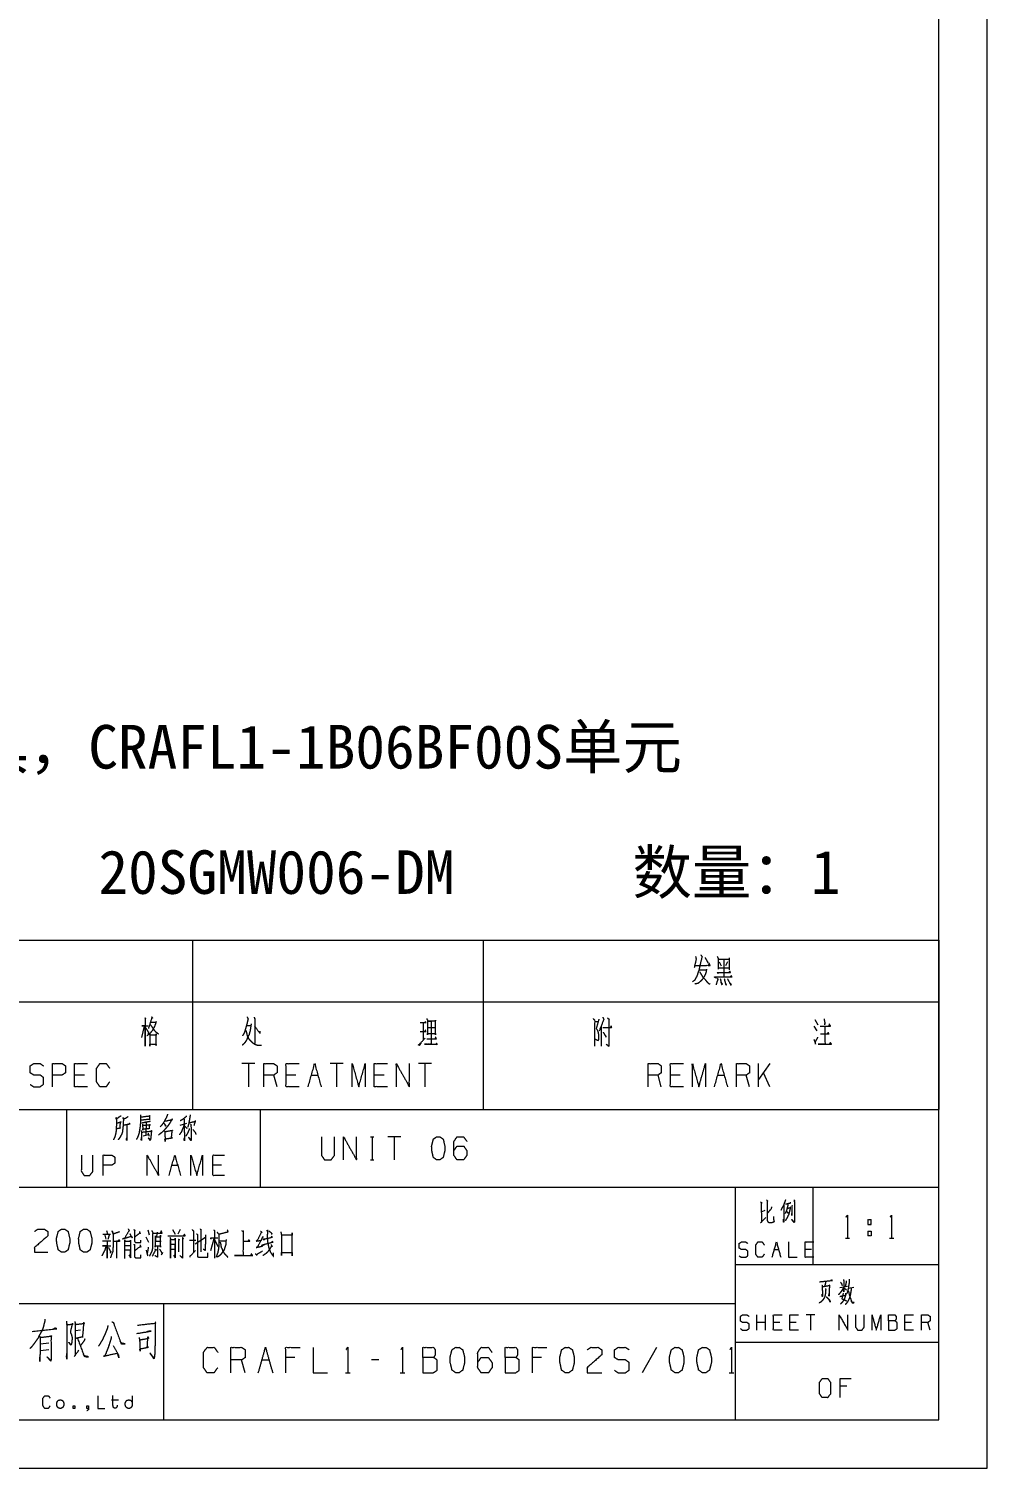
# Model space of a CAD drawing. Header units: millimetres. Extents: x 0 to 420, y 0 to 297.
# Drawn here: x 321.1 to 420, y 0 to 148.5 of the extents above; entities that cross this region are included whole.
import ezdxf

# ---------------------------------------------------------------- set-up
doc = ezdxf.new("R2010")
doc.units = ezdxf.units.MM
doc.layers.add('101', color=7, linetype='Continuous', true_color=0xffffff)

msp = doc.modelspace()

# ---------------------------------------------------------------- linework, layer by layer
at = {"layer": '101', "color": 133, "linetype": 'Continuous', "lineweight": 18}
for p, q in [((420, 0), (420, 297)), ((415, 5), (415, 292)), ((235, 37), (415, 37)), ((325, 37), (325, 29)), ((345, 37), (345, 29)), ((235, 29), (415, 29)), ((394, 29), (394, 5)), ((402, 29), (402, 21)), ((394, 21), (415, 21)), ((285, 17), (394, 17)), ((335, 17), (335, 5)), ((394, 13), (415, 13)), ((25, 5), (415, 5)), ((235, 5), (415, 5)), ((0, 0), (420, 0))]:
    msp.add_line(p, q, dxfattribs=at)
at = {"layer": '101', "color": 72, "linetype": 'Continuous', "lineweight": 18}
for p, q in [((313, 54.46), (338, 54.46)), ((338, 54.46), (338, 48.11)), ((338, 54.46), (368, 54.46)), ((368, 54.46), (415, 54.46)), ((368, 54.46), (368, 48.11)), ((415, 54.46), (415, 48.11)), ((392.27, 52.53), (393.36, 52.53)), ((392.36, 52.25), (392.55, 51.83)), ((392.83, 52.43), (392.83, 50.68)), ((393.19, 52.25), (393.01, 51.83)), ((393.36, 52.65), (393.36, 51.43)), ((390.33, 51.4), (391, 51.4)), ((392.29, 51.62), (393.36, 51.62)), ((313, 48.11), (338, 48.11)), ((338, 48.11), (368, 48.11)), ((338, 48.11), (338, 37)), ((368, 48.11), (415, 48.11)), ((368, 48.11), (368, 37)), ((415, 48.11), (415, 37)), ((379.52, 46.1), (379.87, 46.1)), ((380.84, 46.45), (381.02, 46.3)), ((402.21, 46.3), (402.51, 45.75)), ((333.02, 45.6), (332.74, 44.45)), ((343.6, 45.68), (344.03, 45.68)), ((361.81, 45.95), (361.81, 44.13)), ((362.25, 45.48), (363.03, 45.48)), ((380.17, 45.6), (380.17, 43.53)), ((402.12, 45.6), (402.42, 45.12)), ((344.45, 41.74), (343.11, 41.74)), ((343.78, 41.74), (343.78, 39.36)), ((353.56, 41.74), (352.21, 41.74)), ((352.88, 41.74), (352.88, 39.36)), ((362.66, 41.74), (361.32, 41.74)), ((361.99, 41.74), (361.99, 39.36)), ((396.41, 39.36), (396.41, 41.74)), ((397.58, 41.74), (396.41, 40.09)), ((326.85, 40.56), (325.84, 40.56)), ((346.73, 39.36), (346.39, 40.56)), ((348.67, 40.56), (347.66, 40.56)), ((350.27, 40.56), (350.94, 40.56)), ((357.77, 40.56), (356.76, 40.56)), ((386.37, 39.36), (386.04, 40.56)), ((388.31, 40.56), (387.31, 40.56)), ((392.19, 40.56), (392.87, 40.56)), ((395.48, 39.36), (395.14, 40.56)), ((397.58, 39.36), (396.91, 40.79)), ((313, 37), (338, 37)), ((333.22, 35.67), (333.2, 34.36)), ((338, 37), (368, 37)), ((368, 37), (415, 37)), ((332.92, 34.28), (333.47, 34.43)), ((336.72, 35.38), (337.43, 35.58)), ((356.36, 34.18), (356.7, 34.18)), ((356.54, 34.18), (356.54, 31.81)), ((359.49, 34.18), (358.15, 34.18)), ((358.82, 34.18), (358.82, 31.81)), ((335.89, 31.26), (336.48, 31.26)), ((341.01, 31.26), (340.12, 31.26)), ((356.36, 31.81), (356.7, 31.81)), ((396.78, 26.5), (397.1, 26.62)), ((328.76, 24.13), (329.56, 24.13)), ((328.96, 24.03), (329.06, 23.63)), ((329.15, 24.53), (329.24, 24.18)), ((329.4, 24.03), (329.26, 23.58)), ((333.19, 23.88), (333.46, 23.33)), ((333.41, 24.58), (333.53, 24.06)), ((334.38, 24.36), (334.29, 23.91)), ((335.96, 24.61), (336.21, 24.16)), ((336.72, 24.61), (336.51, 24.16)), ((338.28, 23.16), (339.34, 23.83)), ((407.69, 24.46), (408.02, 24.46)), ((407.69, 24.46), (407.69, 23.99)), ((328.71, 23.46), (329.58, 23.46)), ((331.09, 22.96), (331.61, 22.96)), ((337.71, 23.51), (338.36, 23.51)), ((340.2, 23.68), (339.86, 22.41)), ((340.31, 23.51), (340.61, 22.86)), ((340.73, 23.46), (341.44, 23.46)), ((398.04, 22.56), (398.48, 22.56)), ((401.88, 22.56), (401.21, 22.56)), ((405.37, 23.74), (405.8, 23.74)), ((409.93, 23.74), (410.35, 23.74)), ((331.43, 22.01), (331.66, 21.71)), ((336.05, 21.98), (336.23, 21.71)), ((404.78, 18.63), (405.57, 18.79)), ((405.68, 18.57), (406.23, 18.69)), ((396.24, 14.25), (396.24, 15.82)), ((397.13, 15.04), (396.24, 15.04)), ((397.13, 14.25), (397.13, 15.82)), ((398.6, 15.04), (397.94, 15.04)), ((400.3, 15.04), (399.63, 15.04)), ((402.22, 15.82), (401.33, 15.82)), ((401.78, 15.82), (401.78, 14.25)), ((412.18, 15.04), (411.51, 15.04)), ((414.1, 14.25), (413.88, 15.04)), ((323.85, 14.45), (323.66, 14.35)), ((326.44, 14.25), (325.93, 14.18)), ((323.17, 12.9), (322.32, 12.8)), ((322.32, 12.14), (323.17, 12.25)), ((385.88, 12.47), (384.4, 9.85)), ((343.45, 9.85), (343.08, 11.17)), ((345.17, 11.17), (345.91, 11.17)), ((348.55, 11.42), (347.63, 11.42)), ((357.23, 11.17), (356.49, 11.17)), ((374, 11.42), (373.09, 11.42)), ((353.79, 9.85), (354.26, 9.85)), ((359.45, 9.85), (359.92, 9.85)), ((393.39, 9.85), (393.86, 9.85)), ((405.52, 8.46), (404.84, 8.46)), ((329.66, 7.04), (330.39, 7.04))]:
    msp.add_line(p, q, dxfattribs=at)
for points, knots in [([(390.45, 52.95), (390.58, 52.78), (390.35, 51.83), (390.28, 51.47), (390.1, 50.93), (390.01, 50.7), (389.9, 50.53), (389.83, 50.35), (389.59, 50.18)], [0, 0, 0.069926, 0.38885, 0.505364, 0.693867, 0.772746, 0.839515, 0.9011, 1, 1]), ([(389.92, 52.78), (389.97, 52.53), (389.78, 51.65)], [0, 0, 0.221863, 1, 1]), ([(389.87, 51.88), (391.41, 51.88), (391.32, 52.08), (391.23, 51.88)], [0, 0, 0.778575, 0.889287, 1, 1]), ([(390.89, 52.68), (391.19, 52.13), (391.23, 52.22)], [0, 0, 0.855262, 1, 1]), ([(392.15, 52.78), (392.25, 52.55), (392.25, 51.47)], [0, 0, 0.187914, 1, 1]), ([(391.04, 51.5), (391, 51.2), (390.91, 50.93), (390.77, 50.68), (390.58, 50.38), (390.36, 50.18), (390.17, 50.02), (389.85, 49.95)], [0, 0, 0.143871, 0.281442, 0.418246, 0.588512, 0.727354, 0.844312, 1, 1]), ([(390.35, 51.2), (390.42, 51.05), (390.56, 50.83), (390.66, 50.65), (390.89, 50.43), (391.04, 50.23), (391.23, 50.02), (391.42, 49.95)], [0, 0, 0.098129, 0.255365, 0.37644, 0.566726, 0.71165, 0.876695, 1, 1]), ([(392.06, 50.68), (391.97, 50.58), (391.86, 50.68), (393.67, 50.68), (393.59, 50.8), (393.47, 50.68)], [0, 0, 0.055573, 0.116265, 0.866965, 0.926762, 1, 1]), ([(392.11, 50.55), (392.22, 50.45), (392.02, 49.88)], [0, 0, 0.193665, 1, 1]), ([(392.27, 51.12), (392.25, 51.03), (392.13, 51.15), (393.52, 51.15), (393.44, 51.28), (393.35, 51.15)], [0, 0, 0.051287, 0.140119, 0.845357, 0.922679, 1, 1]), ([(392.46, 50.48), (392.6, 49.9), (392.69, 49.95), (392.55, 50.1)], [0, 0, 0.658059, 0.770917, 1, 1]), ([(392.87, 50.48), (393.03, 49.88), (393.1, 49.88), (392.98, 50.08)], [0, 0, 0.669865, 0.7462, 1, 1]), ([(393.21, 50.48), (393.54, 49.85), (393.61, 49.9), (393.44, 50.08)], [0, 0, 0.679076, 0.761949, 1, 1]), ([(333.09, 46.45), (333.19, 46.35), (333.14, 46.43), (333.14, 43.53), (333.14, 45.65), (332.79, 45.65), (333.44, 45.65)], [0, 0, 0.023247, 0.037896, 0.500409, 0.839319, 0.895699, 1, 1]), ([(333.71, 46), (334.26, 46), (334.27, 46.1), (334.11, 45.62), (333.88, 45.18), (333.62, 44.85), (333.3, 44.6)], [0, 0, 0.220966, 0.26192, 0.463932, 0.667691, 0.836831, 1, 1]), ([(333.78, 46.58), (333.88, 46.43), (333.81, 46.45), (333.46, 45.37)], [0, 0, 0.132126, 0.186059, 1, 1]), ([(343.65, 46.55), (343.74, 46.33), (343.65, 46), (343.62, 45.83), (343.55, 45.6), (343.48, 45.35), (343.41, 45.12), (343.35, 44.93), (343.27, 44.77), (343.16, 44.6)], [0, 0, 0.116541, 0.278918, 0.364993, 0.478696, 0.603951, 0.71766, 0.817412, 0.901346, 1, 1]), ([(344.36, 46.53), (344.43, 46.35), (344.43, 43.83)], [0, 0, 0.06955, 1, 1]), ([(361.49, 45.98), (362.1, 45.98), (362.02, 46.08), (361.99, 45.95)], [0, 0, 0.704243, 0.847777, 1, 1]), ([(362.17, 46.38), (362.25, 46.22), (362.25, 44.73), (362.25, 44.85), (363.07, 44.85), (363.07, 44.73), (363.07, 46.22), (363.07, 46.13), (362.25, 46.13), (362.64, 46.13), (362.64, 43.73), (361.94, 43.73), (363.28, 43.73), (363.19, 43.78), (363.17, 43.83), (363.07, 43.67)], [0, 0, 0.016856, 0.162098, 0.174201, 0.252928, 0.265031, 0.410272, 0.419955, 0.498682, 0.536334, 0.76872, 0.837175, 0.967244, 0.977077, 0.982211, 1, 1]), ([(379.34, 46.38), (379.5, 46.22), (379.5, 43.53)], [0, 0, 0.074914, 1, 1]), ([(379.94, 46.33), (379.66, 45.37), (379.77, 45.2), (379.84, 45.02), (379.91, 44.68), (379.91, 44.25), (379.84, 44.1), (379.59, 44.23)], [0, 0, 0.379822, 0.458229, 0.530553, 0.667378, 0.830233, 0.893776, 1, 1]), ([(380.33, 46.53), (380.44, 46.3), (379.96, 45.08)], [0, 0, 0.159107, 1, 1]), ([(380.95, 46.35), (380.95, 43.53), (380.68, 43.75)], [0, 0, 0.890401, 1, 1]), ([(403.17, 46.35), (403.26, 45.87), (403.27, 45.98), (403.22, 45.75)], [0, 0, 0.592181, 0.716658, 1, 1]), ([(333.18, 45.43), (333.48, 44.95), (333.48, 45.02), (333.44, 44.83)], [0, 0, 0.668993, 0.75826, 1, 1]), ([(333.62, 44.8), (333.62, 43.55), (333.62, 43.73), (334.26, 43.73), (334.26, 43.6), (334.26, 44.8), (334.26, 44.68), (333.69, 44.68)], [0, 0, 0.306605, 0.34953, 0.505604, 0.536265, 0.830605, 0.861265, 1, 1]), ([(333.64, 45.78), (333.81, 45.55), (334.01, 45.25), (334.18, 45.05), (334.5, 44.8)], [0, 0, 0.21756, 0.48939, 0.692342, 1, 1]), ([(344.06, 45.85), (343.95, 45.12), (343.88, 44.9), (343.85, 44.73), (343.74, 44.55), (343.65, 44.35), (343.6, 44.2), (343.48, 44), (343.37, 43.85), (343.14, 43.63)], [0, 0, 0.296653, 0.392139, 0.46442, 0.547269, 0.635793, 0.700209, 0.795421, 0.869798, 1, 1]), ([(343.48, 45.2), (343.55, 45.02), (343.6, 44.83), (343.64, 44.65), (343.81, 44.3), (343.9, 44.2), (344.15, 43.95), (344.29, 43.83), (344.47, 43.73), (344.71, 43.65), (344.94, 43.65), (345.12, 43.63)], [0, 0, 0.075192, 0.15762, 0.228747, 0.384949, 0.438119, 0.578251, 0.653441, 0.734337, 0.837345, 0.928883, 1, 1]), ([(344.4, 45.65), (344.98, 44.85), (344.98, 45.08)], [0, 0, 0.814824, 1, 1]), ([(361.48, 45.05), (362.1, 45.05), (362.02, 45.2), (361.99, 45.08)], [0, 0, 0.676561, 0.857934, 1, 1]), ([(380.35, 45.48), (381.27, 45.48), (381.2, 45.62), (381.14, 45.5)], [0, 0, 0.752923, 0.888763, 1, 1]), ([(380.37, 45), (380.68, 44.48), (380.7, 44.58), (380.61, 44.6)], [0, 0, 0.760418, 0.886215, 1, 1]), ([(403.26, 45.6), (403.26, 43.75), (402.55, 43.75), (403.94, 43.75), (403.8, 43.9), (403.71, 43.75)], [0, 0, 0.426906, 0.590047, 0.912256, 0.959823, 1, 1]), ([(402.78, 45.62), (403.84, 45.62), (403.71, 45.83), (403.66, 45.65)], [0, 0, 0.717261, 0.876328, 1, 1]), ([(402.8, 44.8), (403.68, 44.8), (403.59, 44.95), (403.5, 44.83)], [0, 0, 0.729813, 0.873574, 1, 1]), ([(361.57, 43.85), (361.41, 43.6), (361.34, 43.67), (362.02, 44.38)], [0, 0, 0.214427, 0.289033, 1, 1]), ([(362.17, 44.3), (363.17, 44.3), (363.1, 44.48), (363.03, 44.33)], [0, 0, 0.739673, 0.878255, 1, 1]), ([(402.12, 44.23), (402.3, 43.73), (402.27, 43.95), (402.53, 44.48)], [0, 0, 0.39393, 0.563113, 1, 1]), ([(321.27, 39.59), (321.6, 39.36), (322.29, 39.36), (322.63, 39.61), (322.63, 40.31), (322.29, 40.56), (321.62, 40.56), (321.27, 40.79), (321.27, 41.51), (321.62, 41.74), (322.29, 41.74), (322.63, 41.51)], [0, 0, 0.068037, 0.184055, 0.25452, 0.372335, 0.4428, 0.555844, 0.626371, 0.748393, 0.81892, 0.931964, 1, 1]), ([(323.56, 39.36), (323.56, 41.74), (324.57, 41.74), (324.91, 41.51), (324.91, 40.79), (324.55, 40.56), (323.56, 40.56)], [0, 0, 0.401147, 0.571311, 0.639588, 0.762044, 0.832821, 1, 1]), ([(327.18, 39.36), (325.84, 39.36), (325.84, 41.74), (327.18, 41.74)], [0, 0, 0.26539, 0.73461, 1, 1]), ([(329.44, 39.84), (329.11, 39.36), (328.45, 39.36), (328.12, 39.84), (328.12, 41.26), (328.45, 41.74), (329.12, 41.74), (329.46, 41.26)], [0, 0, 0.114568, 0.243366, 0.357936, 0.638584, 0.753154, 0.885433, 1, 1]), ([(345.38, 39.36), (345.38, 41.74), (346.39, 41.74), (346.73, 41.51), (346.73, 40.79), (346.39, 40.56), (345.38, 40.56)], [0, 0, 0.400951, 0.571036, 0.639278, 0.761673, 0.829915, 1, 1]), ([(349, 39.36), (347.66, 39.36), (347.66, 41.74), (349, 41.74)], [0, 0, 0.26539, 0.73461, 1, 1]), ([(349.94, 39.36), (350.61, 41.74), (351.28, 39.36)], [0, 0, 0.499999, 1, 1]), ([(354.49, 39.36), (354.49, 41.74), (355.16, 39.36), (355.83, 41.74), (355.83, 39.36)], [0, 0, 0.245192, 0.500001, 0.754808, 1, 1]), ([(358.11, 39.36), (356.76, 39.36), (356.76, 41.74), (358.11, 41.74)], [0, 0, 0.26539, 0.73461, 1, 1]), ([(359.04, 39.36), (359.04, 41.74), (360.38, 39.36), (360.38, 41.74)], [0, 0, 0.317574, 0.682426, 1, 1]), ([(385.03, 39.36), (385.03, 41.74), (386.04, 41.74), (386.37, 41.51), (386.37, 40.79), (386.04, 40.56), (385.03, 40.56)], [0, 0, 0.400952, 0.571031, 0.639278, 0.761674, 0.829922, 1, 1]), ([(388.65, 39.36), (387.31, 39.36), (387.31, 41.74), (388.65, 41.74)], [0, 0, 0.26539, 0.73461, 1, 1]), ([(389.58, 39.36), (389.58, 41.74), (390.25, 39.36), (390.93, 41.74), (390.93, 39.36)], [0, 0, 0.245192, 0.499999, 0.754808, 1, 1]), ([(394.14, 39.36), (394.14, 41.74), (395.14, 41.74), (395.48, 41.51), (395.48, 40.79), (395.14, 40.56), (394.14, 40.56)], [0, 0, 0.400951, 0.571036, 0.639278, 0.761673, 0.829915, 1, 1]), ([(330.63, 36.35), (330.57, 36.31), (330.14, 36.02), (330.11, 36.2), (330.16, 36.02), (330.16, 35.45), (330.14, 35.09), (330.13, 34.85), (330.1, 34.61), (330.05, 34.39), (329.99, 34.16), (329.91, 34.01), (329.85, 33.88)], [0, 0, 0.024363, 0.186803, 0.243942, 0.302154, 0.485024, 0.597668, 0.675195, 0.753199, 0.825098, 0.89819, 0.953346, 1, 1]), ([(330.19, 35.03), (330.22, 35.05), (330.58, 35.11), (330.54, 35.09), (330.58, 35.78), (330.61, 35.69), (330.18, 35.58)], [0, 0, 0.022681, 0.239273, 0.269981, 0.676983, 0.732557, 1, 1]), ([(331.36, 36.26), (331.11, 36.09), (330.88, 36.02), (330.85, 36.2), (330.88, 35.93), (330.86, 35.67), (330.85, 35.38), (330.83, 35.14), (330.8, 34.92), (330.77, 34.67), (330.72, 34.5), (330.64, 34.36), (330.57, 34.21), (330.49, 34.08), (330.41, 33.97), (330.33, 33.88)], [0, 0, 0.096319, 0.172937, 0.229415, 0.313416, 0.396985, 0.487495, 0.564125, 0.634336, 0.711437, 0.768975, 0.817388, 0.871906, 0.920319, 0.962889, 1, 1]), ([(332.63, 36.46), (332.64, 36.26), (332.64, 35.91), (332.63, 35.58), (332.61, 35.36), (332.58, 35.07), (332.53, 34.83), (332.49, 34.56), (332.42, 34.36), (332.35, 34.16), (332.22, 33.92)], [0, 0, 0.076503, 0.212087, 0.33934, 0.424292, 0.535105, 0.630037, 0.733301, 0.813245, 0.895183, 1, 1]), ([(332.67, 36.24), (333.64, 36.35), (333.59, 36.39), (333.55, 36), (333.63, 36), (332.66, 35.89)], [0, 0, 0.39108, 0.416924, 0.577585, 0.60892, 1, 1]), ([(333.63, 35.8), (333.58, 35.75), (333.19, 35.69), (332.97, 35.64), (332.77, 35.6)], [0, 0, 0.07226, 0.516589, 0.766867, 1, 1]), ([(335.2, 35.84), (335.25, 35.82), (335.95, 35.98), (335.9, 36.02), (335.78, 35.8), (335.64, 35.56), (335.5, 35.36), (335.34, 35.16), (335.17, 34.96), (334.98, 34.76), (334.78, 34.58), (334.62, 34.47), (334.5, 34.36)], [0, 0, 0.017093, 0.254607, 0.275864, 0.359629, 0.452278, 0.53264, 0.616084, 0.70281, 0.792986, 0.881828, 0.944963, 1, 1]), ([(335.42, 36.53), (335.4, 36.37), (335.22, 36.02), (335.11, 35.8), (334.98, 35.6), (334.83, 35.38), (334.67, 35.22)], [0, 0, 0.101774, 0.363754, 0.525154, 0.678922, 0.85608, 1, 1]), ([(337.37, 36.35), (337.34, 36.26), (337.14, 36.09), (336.92, 35.93), (336.73, 35.84)], [0, 0, 0.111856, 0.433088, 0.752703, 1, 1]), ([(337.15, 36.02), (337.17, 34.28), (337.18, 33.79), (337.15, 33.88), (337.17, 34.08)], [0, 0, 0.691283, 0.883884, 0.921006, 1, 1]), ([(337.78, 36.44), (337.76, 36.33), (337.68, 35.87), (337.62, 35.56), (337.51, 35.18)], [0, 0, 0.086565, 0.451629, 0.696477, 1, 1]), ([(337.65, 35.64), (338.35, 35.8), (338.29, 35.82), (338.15, 35.34)], [0, 0, 0.557066, 0.608364, 1, 1]), ([(330.86, 35.4), (331.57, 35.53), (331.52, 35.56), (331.44, 35.51)], [0, 0, 0.834819, 0.895271, 1, 1]), ([(331.22, 35.45), (331.22, 33.81), (331.21, 33.92), (331.22, 34.1)], [0, 0, 0.849783, 0.907772, 1, 1]), ([(332.72, 34.85), (332.74, 34.65), (332.75, 34.14), (332.74, 33.81), (332.72, 33.9), (332.75, 34.12)], [0, 0, 0.147471, 0.523364, 0.768667, 0.835021, 1, 1]), ([(332.75, 34.67), (333.81, 34.78), (333.78, 34.85), (333.77, 34.74), (333.72, 34.23), (333.7, 34.03), (333.64, 33.81), (333.44, 34.1), (333.66, 33.88)], [0, 0, 0.374083, 0.399749, 0.43883, 0.61759, 0.687458, 0.767887, 0.891105, 1, 1]), ([(332.85, 35.49), (332.86, 35.34), (332.89, 34.89), (332.88, 35), (333.61, 35.07), (333.55, 35.07), (333.59, 35.47), (333.63, 35.4), (332.86, 35.34)], [0, 0, 0.056492, 0.217482, 0.258029, 0.525926, 0.548635, 0.694164, 0.720796, 1, 1]), ([(333.42, 34.56), (333.49, 34.39), (333.52, 34.25)], [0, 0, 0.579215, 1, 1]), ([(335.03, 35.6), (335.06, 35.58), (335.23, 35.38), (335.25, 35.27), (335.19, 35.42)], [0, 0, 0.066028, 0.519581, 0.712132, 1, 1]), ([(335.11, 34.81), (335.14, 34.74), (335.17, 34.19), (335.19, 34.12), (335.19, 33.72), (335.17, 33.9), (335.17, 33.97), (335.94, 34.08), (335.84, 34.08), (335.92, 34.89), (335.95, 34.85), (335.9, 34.83), (335.15, 34.69)], [0, 0, 0.018828, 0.160986, 0.178485, 0.280676, 0.326272, 0.343303, 0.542024, 0.566111, 0.777126, 0.791033, 0.804348, 1, 1]), ([(337.15, 35.47), (337.06, 35.18), (336.95, 34.94), (336.86, 34.69), (336.76, 34.56), (336.65, 34.39)], [0, 0, 0.251918, 0.474135, 0.691326, 0.826694, 1, 1]), ([(337.17, 35.31), (337.37, 35.14), (337.42, 35.05)], [0, 0, 0.729109, 1, 1]), ([(337.67, 35.03), (337.65, 34.92), (337.48, 34.52), (337.31, 34.25)], [0, 0, 0.129619, 0.632946, 1, 1]), ([(337.81, 35.49), (337.89, 35.38), (337.85, 35.4), (337.87, 34.23), (337.87, 33.94), (337.85, 33.79), (337.61, 34.14), (337.85, 33.83)], [0, 0, 0.051678, 0.066298, 0.513635, 0.623349, 0.682727, 0.848098, 1, 1]), ([(338.03, 34.96), (338.31, 34.61), (338.35, 34.43)], [0, 0, 0.711821, 1, 1]), ([(351.32, 34.18), (351.32, 32.28), (351.63, 31.81), (352.31, 31.81), (352.66, 32.28), (352.66, 34.18)], [0, 0, 0.337152, 0.4386, 0.55778, 0.662848, 1, 1]), ([(353.59, 31.81), (353.59, 34.18), (354.94, 31.81), (354.94, 34.18)], [0, 0, 0.317574, 0.682426, 1, 1]), ([(363.53, 31.81), (363.87, 32.06), (364.04, 32.76), (364.04, 33.23), (363.87, 33.96), (363.53, 34.18), (363.19, 34.18), (362.86, 33.96), (362.68, 33.23), (362.7, 32.76), (362.86, 32.06), (363.19, 31.81), (363.53, 31.81)], [0, 0, 0.06753, 0.183974, 0.260587, 0.380945, 0.446147, 0.50031, 0.565507, 0.685867, 0.762532, 0.878313, 0.945837, 1, 1]), ([(364.98, 32.76), (365.29, 33.23), (365.98, 33.23), (366.32, 32.76), (366.32, 32.28), (365.98, 31.81), (365.29, 31.81), (364.98, 32.28), (364.98, 33.71), (365.29, 34.18), (365.98, 34.18), (366.32, 33.71)], [0, 0, 0.076961, 0.169759, 0.248074, 0.312019, 0.390333, 0.483131, 0.560092, 0.751927, 0.828888, 0.921685, 1, 1]), ([(326.54, 32.3), (326.54, 30.62), (326.82, 30.2), (327.41, 30.2), (327.73, 30.62), (327.73, 32.3)], [0, 0, 0.337151, 0.438599, 0.557782, 0.662849, 1, 1]), ([(328.8, 30.2), (328.8, 32.3), (329.69, 32.3), (329.99, 32.1), (329.99, 31.46), (329.68, 31.26), (328.8, 31.26)], [0, 0, 0.401145, 0.571312, 0.639588, 0.762043, 0.832818, 1, 1]), ([(333.33, 30.2), (333.33, 32.3), (334.51, 30.2), (334.51, 32.3)], [0, 0, 0.317574, 0.682426, 1, 1]), ([(337.85, 30.2), (337.85, 32.3), (338.45, 30.2), (339.04, 32.3), (339.04, 30.2)], [0, 0, 0.245192, 0.5, 0.754808, 1, 1]), ([(341.3, 30.2), (340.12, 30.2), (340.12, 32.3), (341.3, 32.3)], [0, 0, 0.265389, 0.734611, 1, 1]), ([(396.62, 27.47), (396.76, 27.35), (396.68, 27.39), (396.71, 25.4), (396.62, 25.32), (397.17, 25.88)], [0, 0, 0.060255, 0.090729, 0.71461, 0.752496, 1, 1]), ([(397.22, 27.7), (397.34, 27.55), (397.29, 27.59), (397.29, 26.72), (397.29, 26.04), (397.29, 25.94), (397.31, 25.54), (397.35, 25.44), (397.41, 25.38), (397.54, 25.34), (397.8, 25.36), (397.99, 25.42), (398.01, 25.44), (397.98, 25.98)], [0, 0, 0.050887, 0.067371, 0.30486, 0.491459, 0.519732, 0.627242, 0.657953, 0.681265, 0.71898, 0.791172, 0.845841, 0.852765, 1, 1]), ([(397.29, 26.23), (397.72, 26.77), (397.79, 26.95)], [0, 0, 0.77398, 1, 1]), ([(399.18, 27.7), (399.16, 27.59), (398.99, 27.14), (398.84, 26.87), (398.72, 26.62)], [0, 0, 0.089072, 0.504979, 0.766001, 1, 1]), ([(399.02, 27.14), (399, 25.38), (398.99, 25.5), (398.99, 25.52), (399, 25.71)], [0, 0, 0.841012, 0.900786, 0.910681, 1, 1]), ([(399.43, 27.22), (399.44, 27.18), (399.37, 26.89), (399.3, 26.62), (399.22, 26.43), (399.16, 26.29)], [0, 0, 0.044891, 0.350478, 0.63559, 0.840224, 1, 1]), ([(399.43, 26.83), (399.72, 26.89), (399.69, 26.95), (399.66, 26.72), (399.6, 26.52), (399.57, 26.35), (399.52, 26.19), (399.44, 26.04), (399.37, 25.88), (399.3, 25.75), (399.22, 25.61), (399.16, 25.54)], [0, 0, 0.158182, 0.194476, 0.315843, 0.429568, 0.518472, 0.611327, 0.697145, 0.792857, 0.869066, 0.954883, 1, 1]), ([(399.19, 27.28), (399.22, 27.26), (399.25, 27.26), (399.76, 27.39), (399.72, 27.39), (399.65, 27.35)], [0, 0, 0.049781, 0.090425, 0.822292, 0.883256, 1, 1]), ([(400.07, 27.68), (400.13, 27.59), (400.1, 27.57), (400.12, 25.52), (400.12, 25.5), (400.1, 25.38), (400.07, 25.34), (399.84, 25.65), (400.07, 25.36), (400.1, 25.44)], [0, 0, 0.031372, 0.042462, 0.676473, 0.682877, 0.721567, 0.737252, 0.857566, 0.97283, 1, 1]), ([(399.85, 27.12), (399.88, 27.08), (399.85, 27.06), (399.85, 26.06), (399.84, 26.17), (399.85, 26.29)], [0, 0, 0.038712, 0.066084, 0.824707, 0.904517, 1, 1]), ([(399.28, 26.52), (399.41, 26.39), (399.44, 26.29)], [0, 0, 0.6273, 1, 1]), ([(405.44, 25.91), (405.59, 26.11), (405.59, 23.74)], [0, 0, 0.093487, 1, 1]), ([(407.69, 25.16), (407.69, 25.64), (408.02, 25.64), (408.02, 25.16), (407.69, 25.16)], [0, 0, 0.292916, 0.5, 0.792916, 1, 1]), ([(410, 25.91), (410.14, 26.11), (410.14, 23.74)], [0, 0, 0.093487, 1, 1]), ([(321.72, 24.43), (322.04, 24.66), (322.73, 24.66), (323.07, 24.43), (323.07, 23.96), (321.7, 22.76), (321.72, 22.28), (323.07, 22.28)], [0, 0, 0.069694, 0.192979, 0.265274, 0.350227, 0.67474, 0.759752, 1, 1]), ([(324.83, 22.28), (325.17, 22.53), (325.34, 23.23), (325.34, 23.71), (325.17, 24.43), (324.83, 24.66), (324.49, 24.66), (324.16, 24.43), (323.98, 23.71), (324, 23.23), (324.16, 22.53), (324.49, 22.28), (324.83, 22.28)], [0, 0, 0.067527, 0.183972, 0.260585, 0.380944, 0.446144, 0.500307, 0.565506, 0.685865, 0.76253, 0.87831, 0.945837, 1, 1]), ([(327.11, 22.28), (327.44, 22.53), (327.62, 23.23), (327.62, 23.71), (327.44, 24.43), (327.11, 24.66), (326.77, 24.66), (326.43, 24.43), (326.26, 23.71), (326.28, 23.23), (326.43, 22.53), (326.77, 22.28), (327.11, 22.28)], [0, 0, 0.067524, 0.18397, 0.260583, 0.380943, 0.446139, 0.500306, 0.565503, 0.685862, 0.762528, 0.878309, 0.945833, 1, 1]), ([(330.46, 24.38), (329.84, 24.16), (329.72, 24.48), (329.84, 24.13), (329.82, 23.41), (329.81, 22.86), (329.79, 22.38), (329.54, 21.71)], [0, 0, 0.171113, 0.26151, 0.358007, 0.546521, 0.689562, 0.81312, 1, 1]), ([(331.38, 24.68), (331.5, 24.46), (331.46, 24.51), (330.99, 23.71), (330.79, 23.66), (331.69, 23.93), (331.78, 23.78), (331.57, 24.18)], [0, 0, 0.085035, 0.105313, 0.413808, 0.480292, 0.792401, 0.85006, 1, 1]), ([(331.94, 24.63), (332.08, 24.51), (332.01, 24.58), (332.01, 23.46), (332.08, 23.33), (332.19, 23.28), (332.67, 23.28), (332.67, 23.53)], [0, 0, 0.07848, 0.121337, 0.589135, 0.648849, 0.697599, 0.896046, 1, 1]), ([(332.53, 24.41), (332.61, 24.18), (332.58, 24.26), (332.03, 23.83)], [0, 0, 0.23744, 0.318882, 1, 1]), ([(333.81, 24.51), (333.9, 24.33), (333.88, 22.81), (333.85, 22.48), (333.74, 22.23), (333.56, 21.88)], [0, 0, 0.072295, 0.634704, 0.75526, 0.855406, 1, 1]), ([(333.94, 24.26), (334.87, 24.26), (334.78, 24.48), (334.7, 24.28)], [0, 0, 0.670485, 0.843501, 1, 1]), ([(334.15, 23.98), (334.15, 22.81), (334.15, 22.93), (334.71, 22.93), (334.71, 22.81), (334.71, 24.03), (334.71, 23.83), (334.18, 23.83), (334.18, 23.43), (334.77, 23.43)], [0, 0, 0.238378, 0.263737, 0.378485, 0.403844, 0.652365, 0.69294, 0.800517, 0.881667, 1, 1]), ([(335.47, 23.98), (337.25, 23.98), (337.2, 24.13), (337.08, 24.01)], [0, 0, 0.842002, 0.917042, 1, 1]), ([(335.68, 23.81), (335.75, 23.63), (335.75, 21.68), (335.75, 23.58), (336.23, 23.58), (336.23, 23.71), (336.23, 21.71), (336.23, 23.08), (335.73, 23.08), (335.73, 22.61), (336.21, 22.61)], [0, 0, 0.019945, 0.226009, 0.426789, 0.477219, 0.490428, 0.701776, 0.847078, 0.899375, 0.94957, 1, 1]), ([(336.95, 23.78), (337.08, 23.68), (336.99, 23.76), (336.99, 21.68), (336.71, 21.93)], [0, 0, 0.058324, 0.10082, 0.861608, 1, 1]), ([(337.96, 24.61), (338.1, 24.48), (338.1, 22.23)], [0, 0, 0.077391, 1, 1]), ([(338.42, 24.18), (338.51, 24.11), (338.51, 22.01), (338.52, 21.83), (338.65, 21.78), (339.58, 21.78), (339.58, 22.23)], [0, 0, 0.029632, 0.566437, 0.611398, 0.645507, 0.88497, 1, 1]), ([(338.79, 24.68), (338.86, 24.63), (338.86, 22.33)], [0, 0, 0.036282, 1, 1]), ([(339.35, 24.06), (339.32, 22.46), (339.12, 22.58)], [0, 0, 0.873798, 1, 1]), ([(339.93, 23.63), (339.88, 23.76), (340.62, 23.76)], [0, 0, 0.154625, 1, 1]), ([(340.22, 24.58), (340.29, 24.48), (340.29, 21.66)], [0, 0, 0.041553, 1, 1]), ([(340.73, 24.13), (340.73, 22.86), (340.69, 22.73), (340.68, 22.58), (340.61, 22.23), (340.45, 21.78)], [0, 0, 0.533406, 0.587752, 0.65094, 0.800322, 1, 1]), ([(341.6, 24.58), (341.65, 24.36), (340.73, 24.13), (340.57, 24.33)], [0, 0, 0.161319, 0.821661, 1, 1]), ([(343.09, 24.51), (343.31, 24.41), (343.22, 24.48), (343.22, 21.93), (342.33, 21.93), (344.23, 21.93), (344.08, 22.11), (344, 21.93)], [0, 0, 0.038464, 0.057476, 0.475756, 0.620719, 0.930937, 0.967841, 1, 1]), ([(345.04, 24.46), (345.16, 24.33), (345.12, 24.36), (344.7, 23.51), (344.58, 23.43), (345.11, 23.51), (345.28, 23.91), (344.73, 22.83), (344.58, 22.76), (345.25, 22.93), (345.16, 23.01), (345.11, 22.93)], [0, 0, 0.038476, 0.047947, 0.255776, 0.287427, 0.404584, 0.500256, 0.764224, 0.802701, 0.954546, 0.979906, 1, 1]), ([(345.44, 23.66), (345.37, 23.53), (345.32, 23.63), (346.25, 23.83), (346.17, 23.93), (346.1, 23.78)], [0, 0, 0.094861, 0.169624, 0.802324, 0.890469, 1, 1]), ([(345.65, 24.53), (345.81, 24.51), (345.74, 24.53), (345.72, 23.78), (345.76, 23.31), (345.87, 22.76), (346.02, 22.36), (346.36, 21.83), (346.36, 22.23)], [0, 0, 0.046317, 0.067887, 0.283691, 0.420706, 0.581833, 0.70566, 0.884936, 1, 1]), ([(345.9, 24.48), (346.18, 24.23), (346.18, 24.26), (346.15, 24.11)], [0, 0, 0.678186, 0.723107, 1, 1]), ([(347.12, 24.38), (347.19, 24.06), (347.19, 21.93), (347.19, 22.26), (348.28, 22.26), (348.28, 21.93), (348.28, 24.28), (348.28, 24.03), (347.21, 24.03)], [0, 0, 0.0422, 0.311815, 0.35305, 0.492086, 0.533321, 0.831484, 0.863203, 1, 1]), ([(408.02, 24.46), (408.02, 23.99), (407.69, 23.99)], [0, 0, 0.585831, 1, 1]), ([(329.06, 22.86), (328.98, 22.53), (328.83, 22.26), (328.66, 21.91)], [0, 0, 0.324429, 0.622301, 1, 1]), ([(329.19, 23.36), (329.19, 21.68), (329.19, 22.93), (328.73, 22.93), (329.59, 22.93)], [0, 0, 0.39406, 0.688134, 0.796247, 1, 1]), ([(329.35, 22.76), (329.58, 22.28), (329.58, 22.38), (329.51, 22.18)], [0, 0, 0.628322, 0.747398, 1, 1]), ([(329.82, 23.43), (330.5, 23.43), (330.18, 23.43), (330.18, 21.66)], [0, 0, 0.242928, 0.358003, 1, 1]), ([(330.55, 23.41), (330.43, 23.56), (330.3, 23.36)], [0, 0, 0.452579, 1, 1]), ([(331.04, 21.63), (331.04, 23.56), (331.04, 23.41), (331.62, 23.41), (331.62, 23.53), (331.62, 21.71), (331.62, 22.48), (331.09, 22.48)], [0, 0, 0.325524, 0.350889, 0.449524, 0.470662, 0.779276, 0.910331, 1, 1]), ([(331.94, 23.11), (332.07, 23.01), (332.01, 23.08), (332.01, 21.81), (332.15, 21.71), (332.68, 21.71), (332.68, 22.03)], [0, 0, 0.062282, 0.098239, 0.597381, 0.665178, 0.872767, 1, 1]), ([(332.6, 23.06), (332.67, 22.81), (332.6, 22.86), (332.01, 22.41)], [0, 0, 0.239877, 0.319838, 1, 1]), ([(333.23, 22.48), (333.39, 21.91), (333.37, 22.18), (333.48, 22.81)], [0, 0, 0.396123, 0.579092, 1, 1]), ([(334.11, 22.63), (334.29, 22.51), (334.2, 22.53), (333.86, 21.88)], [0, 0, 0.208168, 0.296493, 1, 1]), ([(334.4, 22.83), (334.4, 21.76), (334.13, 21.93)], [0, 0, 0.771898, 1, 1]), ([(334.62, 22.61), (334.89, 22.13), (334.93, 22.26), (334.78, 22.01)], [0, 0, 0.566001, 0.701158, 1, 1]), ([(336.57, 23.63), (336.65, 23.56), (336.58, 23.58), (336.58, 22.33)], [0, 0, 0.080439, 0.132479, 1, 1]), ([(337.78, 21.76), (337.75, 21.88), (338.33, 22.46)], [0, 0, 0.136889, 1, 1]), ([(341.47, 23.58), (341.45, 23.28), (341.44, 23.08), (341.37, 22.86), (341.31, 22.66), (341.28, 22.53), (341.17, 22.38), (341.05, 22.23), (340.94, 22.06), (340.8, 21.93), (340.64, 21.81), (340.54, 21.78)], [0, 0, 0.139341, 0.232436, 0.341793, 0.437728, 0.497959, 0.583134, 0.673292, 0.768167, 0.855678, 0.949485, 1, 1]), ([(340.87, 23.31), (340.92, 23.11), (340.94, 22.93), (340.98, 22.76), (341.05, 22.63), (341.1, 22.48), (341.19, 22.33), (341.28, 22.16), (341.38, 22.06), (341.45, 21.98), (341.56, 21.88), (341.65, 21.76)], [0, 0, 0.116119, 0.214831, 0.315026, 0.395619, 0.484903, 0.582613, 0.692635, 0.774442, 0.832284, 0.914083, 1, 1]), ([(343.24, 23.43), (343.93, 23.43), (343.82, 23.56), (343.73, 23.41)], [0, 0, 0.670973, 0.830529, 1, 1]), ([(344.49, 22.13), (344.66, 21.98), (344.59, 22.03), (345.23, 22.41)], [0, 0, 0.219322, 0.301241, 1, 1]), ([(345.42, 23.08), (345.34, 22.98), (345.26, 23.06), (346.31, 23.33), (346.24, 23.41), (346.15, 23.28)], [0, 0, 0.084946, 0.150544, 0.836964, 0.90257, 1, 1]), ([(346.11, 23.08), (346.24, 22.86), (346.18, 22.96), (346.01, 22.66), (345.72, 22.26), (345.57, 22.13), (345.26, 21.93)], [0, 0, 0.144962, 0.208864, 0.405443, 0.682006, 0.796225, 1, 1]), ([(394.41, 21.91), (394.63, 21.76), (395.09, 21.76), (395.31, 21.93), (395.31, 22.39), (395.09, 22.56), (394.64, 22.56), (394.41, 22.71), (394.41, 23.19), (394.64, 23.34), (395.09, 23.34), (395.31, 23.19)], [0, 0, 0.068029, 0.184052, 0.254519, 0.372336, 0.442804, 0.555843, 0.62637, 0.748396, 0.818923, 0.931962, 1, 1]), ([(397, 22.08), (396.77, 21.76), (396.34, 21.76), (396.12, 22.08), (396.12, 23.02), (396.34, 23.34), (396.78, 23.34), (397.01, 23.02)], [0, 0, 0.114571, 0.243364, 0.357935, 0.638587, 0.753157, 0.885429, 1, 1]), ([(397.81, 21.76), (398.26, 23.34), (398.7, 21.76)], [0, 0, 0.499998, 1, 1]), ([(399.51, 23.34), (399.51, 21.76), (400.4, 21.76)], [0, 0, 0.638737, 1, 1]), ([(402.1, 21.76), (401.21, 21.76), (401.21, 23.34), (402.1, 23.34)], [0, 0, 0.265388, 0.734612, 1, 1]), ([(402.68, 19.23), (404.03, 19.37), (403.97, 19.39), (403.83, 19.37)], [0, 0, 0.865805, 0.905503, 1, 1]), ([(405.17, 19.48), (405.2, 19.33), (405.2, 18.19), (405.17, 18.34), (405.2, 18.46)], [0, 0, 0.094654, 0.823642, 0.918295, 1, 1]), ([(405.46, 19.33), (405.46, 19.23), (405.35, 18.75)], [0, 0, 0.174306, 1, 1]), ([(405.77, 19.52), (405.77, 19.39), (405.76, 19.17), (405.71, 18.88), (405.67, 18.57), (405.61, 18.32), (405.54, 18.09), (405.52, 18.03)], [0, 0, 0.081859, 0.232245, 0.425429, 0.632112, 0.800316, 0.957949, 1, 1]), ([(403.31, 18.53), (403.34, 18.4), (403.33, 18.36), (403.31, 18.07), (403.27, 17.82), (403.23, 17.68), (403.15, 17.53), (403.07, 17.39), (402.92, 17.22), (402.77, 17.1), (402.66, 17.04)], [0, 0, 0.073225, 0.098424, 0.26494, 0.409696, 0.496582, 0.589746, 0.686975, 0.813798, 0.923947, 1, 1]), ([(402.95, 18.9), (402.98, 18.73), (402.99, 18.3), (402.99, 17.72), (402.98, 17.8), (402.98, 17.95)], [0, 0, 0.119124, 0.427226, 0.837796, 0.897358, 1, 1]), ([(402.98, 18.73), (403.77, 18.86), (403.72, 18.9), (403.71, 18.55), (403.71, 18.17), (403.69, 17.95), (403.68, 17.76), (403.67, 17.84), (403.69, 18.03)], [0, 0, 0.351984, 0.378534, 0.533493, 0.697426, 0.797814, 0.880033, 0.917028, 1, 1]), ([(403.3, 19.29), (403.33, 19.17), (403.23, 18.77)], [0, 0, 0.238945, 1, 1]), ([(405.19, 18.65), (405.05, 18.42), (404.92, 18.21), (404.79, 18.05), (404.66, 17.9)], [0, 0, 0.287233, 0.555137, 0.786183, 1, 1]), ([(404.78, 17.72), (405.41, 17.86), (405.42, 18.05), (405.42, 17.97), (405.35, 17.72), (405.25, 17.45), (405.14, 17.24), (405.03, 17.12), (404.92, 16.99), (404.85, 16.93)], [0, 0, 0.304469, 0.392577, 0.431617, 0.55371, 0.68947, 0.798366, 0.878841, 0.95475, 1, 1]), ([(404.86, 19.21), (405, 18.98), (405.03, 18.84)], [0, 0, 0.640218, 1, 1]), ([(405.16, 18.07), (405, 17.49), (405.1, 17.45), (405.22, 17.41), (405.33, 17.35), (405.48, 17.26)], [0, 0, 0.529111, 0.626299, 0.735529, 0.852099, 1, 1]), ([(405.2, 18.61), (405.38, 18.48), (405.46, 18.38)], [0, 0, 0.613114, 1, 1]), ([(405.98, 18.57), (405.93, 18.21), (405.89, 17.97), (405.85, 17.76), (405.79, 17.57), (405.67, 17.32), (405.57, 17.14), (405.45, 16.97), (405.36, 16.89)], [0, 0, 0.194372, 0.332632, 0.448613, 0.555646, 0.70616, 0.822691, 0.933849, 1, 1]), ([(405.65, 18.3), (405.68, 18.26), (405.83, 17.68), (405.93, 17.41), (406.04, 17.12), (406.06, 17.06), (406.28, 17.08), (406.06, 17.1), (405.99, 17.22)], [0, 0, 0.026719, 0.341744, 0.493482, 0.655463, 0.691641, 0.807838, 0.924035, 1, 1]), ([(403.39, 17.68), (403.59, 17.49), (403.71, 17.37), (403.77, 17.28), (403.81, 17.12), (403.72, 17.32)], [0, 0, 0.292982, 0.473564, 0.580848, 0.762106, 1, 1]), ([(322.78, 15.39), (322.78, 15.21), (322.63, 14.63), (322.49, 14.21), (322.34, 13.94), (322.07, 13.42), (321.68, 12.87), (321.41, 12.52), (321.24, 12.35)], [0, 0, 0.049752, 0.224095, 0.350741, 0.440842, 0.608969, 0.803946, 0.929998, 1, 1]), ([(325, 15.18), (325.05, 14.76), (325.05, 11.25), (325.02, 11.52), (325.05, 11.83)], [0, 0, 0.092137, 0.86992, 0.931161, 1, 1]), ([(325.07, 14.8), (325.68, 14.87), (325.61, 14.94), (325.41, 14.07), (325.41, 14.01), (325.46, 13.9), (325.53, 13.73), (325.58, 13.49), (325.58, 13.28), (325.56, 13.04), (325.53, 12.87), (325.46, 12.69), (325.24, 13), (325.46, 12.73)], [0, 0, 0.163216, 0.189965, 0.42515, 0.443501, 0.473931, 0.523766, 0.589292, 0.644345, 0.7089, 0.755234, 0.805069, 0.906205, 1, 1]), ([(325.88, 15.14), (325.9, 14.83), (325.9, 11.66), (325.8, 11.52), (326.29, 12.18)], [0, 0, 0.069653, 0.779472, 0.817267, 1, 1]), ([(325.93, 14.83), (326.88, 14.94), (326.78, 15.04), (326.66, 13.56), (326.73, 13.56), (325.95, 13.38)], [0, 0, 0.276542, 0.317649, 0.747834, 0.768982, 1, 1]), ([(329.7, 15.11), (329.83, 15.04), (330.66, 12.83), (331.05, 12.83), (330.68, 12.9), (330.53, 13.14)], [0, 0, 0.039541, 0.705114, 0.815247, 0.920312, 1, 1]), ([(332.34, 14.76), (334.22, 14.97), (334.17, 15.07), (334.14, 14.56), (334.14, 12.63), (334.12, 11.87), (334.09, 11.52), (334.05, 11.35), (334.02, 11.28), (333.61, 11.9), (334.02, 11.38)], [0, 0, 0.261649, 0.277493, 0.349233, 0.616764, 0.72192, 0.769813, 0.794637, 0.804771, 0.908172, 1, 1]), ([(394.53, 14.4), (394.75, 14.25), (395.21, 14.25), (395.43, 14.41), (395.43, 14.88), (395.21, 15.04), (394.76, 15.04), (394.53, 15.19), (394.53, 15.67), (394.76, 15.82), (395.21, 15.82), (395.43, 15.67)], [0, 0, 0.068036, 0.184055, 0.25452, 0.372334, 0.442799, 0.555845, 0.626371, 0.748393, 0.818918, 0.931964, 1, 1]), ([(398.83, 14.25), (397.94, 14.25), (397.94, 15.82), (398.83, 15.82)], [0, 0, 0.265394, 0.734606, 1, 1]), ([(400.52, 14.25), (399.63, 14.25), (399.63, 15.82), (400.52, 15.82)], [0, 0, 0.265394, 0.734606, 1, 1]), ([(404.73, 14.25), (404.73, 15.82), (405.62, 14.25), (405.62, 15.82)], [0, 0, 0.317573, 0.682427, 1, 1]), ([(406.42, 15.82), (406.42, 14.56), (406.63, 14.25), (407.08, 14.25), (407.31, 14.56), (407.31, 15.82)], [0, 0, 0.337149, 0.438598, 0.557784, 0.662851, 1, 1]), ([(408.12, 14.25), (408.12, 15.82), (408.56, 14.25), (409.01, 15.82), (409.01, 14.25)], [0, 0, 0.245192, 0.5, 0.754808, 1, 1]), ([(409.82, 15.19), (409.82, 15.82), (410.48, 15.82), (410.59, 15.67), (410.59, 15.36), (410.48, 15.19), (409.82, 15.19), (409.82, 14.25), (410.47, 14.25), (410.7, 14.4), (410.7, 15.04), (410.48, 15.19)], [0, 0, 0.115916, 0.238849, 0.272472, 0.33043, 0.366587, 0.48952, 0.663395, 0.784172, 0.83349, 0.952457, 1, 1]), ([(412.4, 14.25), (411.51, 14.25), (411.51, 15.82), (412.4, 15.82)], [0, 0, 0.265394, 0.734606, 1, 1]), ([(413.21, 14.25), (413.21, 15.82), (413.88, 15.82), (414.1, 15.67), (414.1, 15.19), (413.88, 15.04), (413.21, 15.04)], [0, 0, 0.400946, 0.571033, 0.639276, 0.76167, 0.829914, 1, 1]), ([(321.46, 14.11), (324, 14.38), (323.85, 14.45)], [0, 0, 0.940373, 1, 1]), ([(322.24, 13.63), (322.29, 13.49), (322.27, 11.21), (322.27, 11), (322.24, 11.21), (322.27, 11.45)], [0, 0, 0.047497, 0.786427, 0.853598, 0.921235, 1, 1]), ([(322.29, 13.49), (323.41, 13.63), (323.41, 13.69), (323.46, 13.63), (323.41, 13.59), (323.41, 11.18), (323.39, 11.04), (323, 11.49), (323.39, 11.11)], [0, 0, 0.224398, 0.238094, 0.254868, 0.266729, 0.746112, 0.77393, 0.891944, 1, 1]), ([(326.14, 13.42), (326.85, 11.52), (327.29, 11.49), (326.85, 11.59), (326.75, 11.8)], [0, 0, 0.643821, 0.783835, 0.927246, 1, 1]), ([(329.27, 14.73), (329.24, 14.49), (328.97, 13.8), (328.73, 13.28), (328.49, 12.87), (328.31, 12.59)], [0, 0, 0.102841, 0.416511, 0.658903, 0.86249, 1, 1]), ([(329.61, 13.59), (329.61, 13.38), (329.39, 12.69), (329.41, 12.73), (329.19, 12.14), (328.95, 11.56), (328.85, 11.56), (330.22, 11.87)], [0, 0, 0.05545, 0.249412, 0.26073, 0.428483, 0.598637, 0.624772, 1, 1]), ([(332.27, 13.9), (333.73, 14.14), (333.58, 14.14), (333.31, 14.07)], [0, 0, 0.777945, 0.854701, 1, 1]), ([(332.51, 13.49), (332.56, 13.07), (332.61, 12.07), (332.58, 12.31), (333.46, 12.49), (333.34, 12.49), (333.41, 13.56), (333.48, 13.38), (332.58, 13.21)], [0, 0, 0.08584, 0.292105, 0.342087, 0.526357, 0.55147, 0.772215, 0.810799, 1, 1]), ([(326.9, 13.35), (326.83, 13.14), (326.41, 12.59)], [0, 0, 0.241282, 1, 1]), ([(329.83, 12.66), (330.36, 11.69), (330.41, 11.38), (330.31, 11.76)], [0, 0, 0.610117, 0.783655, 1, 1]), ([(340.61, 10.37), (340.23, 9.85), (339.51, 9.85), (339.14, 10.37), (339.14, 11.94), (339.51, 12.47), (340.25, 12.47), (340.63, 11.94)], [0, 0, 0.114569, 0.243366, 0.357935, 0.638584, 0.753153, 0.885431, 1, 1]), ([(341.97, 9.85), (341.97, 12.47), (343.08, 12.47), (343.45, 12.22), (343.45, 11.42), (343.08, 11.17), (341.97, 11.17)], [0, 0, 0.40095, 0.571035, 0.639277, 0.761673, 0.829915, 1, 1]), ([(347.63, 9.85), (347.63, 12.47), (349.11, 12.47)], [0, 0, 0.638735, 1, 1]), ([(350.46, 12.47), (350.46, 9.85), (351.94, 9.85)], [0, 0, 0.638735, 1, 1]), ([(353.87, 12.25), (354.03, 12.47), (354.03, 9.85)], [0, 0, 0.093489, 1, 1]), ([(359.53, 12.25), (359.68, 12.47), (359.68, 9.85)], [0, 0, 0.093489, 1, 1]), ([(361.77, 11.42), (361.77, 12.47), (362.88, 12.47), (363.06, 12.22), (363.06, 11.7), (362.88, 11.42), (361.77, 11.42), (361.77, 9.85), (362.86, 9.85), (363.24, 10.1), (363.24, 11.17), (362.88, 11.42)], [0, 0, 0.115917, 0.238847, 0.272469, 0.330428, 0.366584, 0.489513, 0.663389, 0.784162, 0.833485, 0.952453, 1, 1]), ([(365.52, 9.85), (365.89, 10.12), (366.08, 10.9), (366.08, 11.42), (365.89, 12.22), (365.52, 12.47), (365.15, 12.47), (364.78, 12.22), (364.58, 11.42), (364.6, 10.9), (364.78, 10.12), (365.15, 9.85), (365.52, 9.85)], [0, 0, 0.06753, 0.183974, 0.260586, 0.380945, 0.446147, 0.500311, 0.565508, 0.685867, 0.762531, 0.878311, 0.945836, 1, 1]), ([(367.43, 10.9), (367.78, 11.42), (368.54, 11.42), (368.91, 10.9), (368.91, 10.37), (368.54, 9.85), (367.78, 9.85), (367.43, 10.37), (367.43, 11.94), (367.78, 12.47), (368.54, 12.47), (368.91, 11.94)], [0, 0, 0.076965, 0.169762, 0.248074, 0.312018, 0.39033, 0.483127, 0.560092, 0.751926, 0.828892, 0.921688, 1, 1]), ([(370.26, 11.42), (370.26, 12.47), (371.37, 12.47), (371.55, 12.22), (371.55, 11.7), (371.37, 11.42), (370.26, 11.42), (370.26, 9.85), (371.35, 9.85), (371.72, 10.1), (371.72, 11.17), (371.37, 11.42)], [0, 0, 0.115917, 0.238847, 0.272469, 0.330428, 0.366584, 0.489513, 0.663389, 0.784162, 0.833485, 0.952453, 1, 1]), ([(373.09, 9.85), (373.09, 12.47), (374.57, 12.47)], [0, 0, 0.638735, 1, 1]), ([(376.83, 9.85), (377.2, 10.12), (377.4, 10.9), (377.4, 11.42), (377.2, 12.22), (376.83, 12.47), (376.46, 12.47), (376.09, 12.22), (375.9, 11.42), (375.92, 10.9), (376.09, 10.12), (376.46, 9.85), (376.83, 9.85)], [0, 0, 0.067525, 0.183969, 0.260581, 0.380939, 0.446136, 0.500306, 0.565503, 0.685861, 0.762526, 0.878305, 0.94583, 1, 1]), ([(378.74, 12.22), (379.1, 12.47), (379.86, 12.47), (380.23, 12.22), (380.23, 11.7), (378.72, 10.37), (378.74, 9.85), (380.23, 9.85)], [0, 0, 0.069692, 0.192977, 0.265273, 0.350227, 0.674741, 0.759753, 1, 1]), ([(381.55, 10.1), (381.92, 9.85), (382.68, 9.85), (383.06, 10.12), (383.06, 10.9), (382.68, 11.17), (381.94, 11.17), (381.55, 11.42), (381.55, 12.22), (381.94, 12.47), (382.68, 12.47), (383.06, 12.22)], [0, 0, 0.068036, 0.184054, 0.254519, 0.372335, 0.4428, 0.555843, 0.62637, 0.748394, 0.818921, 0.931964, 1, 1]), ([(388.15, 9.85), (388.52, 10.12), (388.71, 10.9), (388.71, 11.42), (388.52, 12.22), (388.15, 12.47), (387.78, 12.47), (387.41, 12.22), (387.21, 11.42), (387.23, 10.9), (387.41, 10.12), (387.78, 9.85), (388.15, 9.85)], [0, 0, 0.067525, 0.18397, 0.260581, 0.38094, 0.446137, 0.500301, 0.565503, 0.685862, 0.762526, 0.878306, 0.945836, 1, 1]), ([(390.98, 9.85), (391.35, 10.12), (391.54, 10.9), (391.54, 11.42), (391.35, 12.22), (390.98, 12.47), (390.61, 12.47), (390.23, 12.22), (390.04, 11.42), (390.06, 10.9), (390.23, 10.12), (390.61, 9.85), (390.98, 9.85)], [0, 0, 0.067525, 0.183971, 0.260584, 0.380944, 0.446141, 0.500306, 0.565504, 0.685864, 0.762529, 0.87831, 0.945835, 1, 1]), ([(393.47, 12.25), (393.63, 12.47), (393.63, 9.85)], [0, 0, 0.093489, 1, 1]), ([(402.99, 7.28), (403.55, 7.28), (403.83, 7.68), (403.83, 8.86), (403.55, 9.25), (402.99, 9.25), (402.7, 8.86), (402.7, 7.68), (402.99, 7.28)], [0, 0, 0.102683, 0.191619, 0.409477, 0.498413, 0.601096, 0.691619, 0.909477, 1, 1]), ([(404.84, 7.28), (404.84, 9.25), (405.95, 9.25)], [0, 0, 0.638735, 1, 1]), ([(323.32, 6.44), (323.13, 6.17), (322.77, 6.17), (322.58, 6.44), (322.58, 7.22), (322.77, 7.48), (323.14, 7.48), (323.33, 7.22)], [0, 0, 0.114567, 0.24337, 0.357937, 0.638582, 0.753149, 0.885433, 1, 1]), ([(328.24, 7.48), (328.24, 6.17), (328.98, 6.17)], [0, 0, 0.638728, 1, 1]), ([(330.25, 6.49), (330.2, 6.3), (330.09, 6.19), (329.96, 6.19), (329.84, 6.3), (329.8, 6.49), (329.8, 7.5)], [0, 0, 0.107406, 0.190396, 0.26402, 0.350759, 0.456999, 1, 1]), ([(331.8, 7.48), (331.8, 6.52), (331.74, 6.34), (331.64, 6.22), (331.5, 6.17), (331.37, 6.17), (331.24, 6.22), (331.13, 6.34), (331.07, 6.52), (331.07, 6.71), (331.13, 6.88), (331.24, 7), (331.37, 7.04), (331.5, 7.04), (331.64, 7), (331.74, 6.88), (331.8, 6.71)], [0, 0, 0.286727, 0.342739, 0.39146, 0.433824, 0.471471, 0.513835, 0.562557, 0.618569, 0.675914, 0.728048, 0.77677, 0.819134, 0.856781, 0.899145, 0.947866, 1, 1]), ([(324.06, 6.34), (324.16, 6.22), (324.3, 6.17), (324.43, 6.17), (324.56, 6.22), (324.67, 6.34), (324.73, 6.52), (324.73, 6.71), (324.67, 6.88), (324.56, 7), (324.43, 7.04), (324.3, 7.04), (324.16, 7), (324.06, 6.88), (324, 6.71), (324, 6.52), (324.06, 6.34)], [0, 0, 0.063224, 0.118198, 0.167051, 0.222025, 0.285248, 0.357933, 0.432348, 0.5, 0.563224, 0.618198, 0.667051, 0.722025, 0.785248, 0.8529, 0.927315, 1, 1]), ([(325.69, 6.17), (325.87, 6.17), (325.87, 6.44), (325.69, 6.44), (325.69, 6.17)], [0, 0, 0.207087, 0.5, 0.707087, 1, 1]), ([(327.29, 6.17), (327.1, 6.17), (327.1, 6.44), (327.29, 6.44), (327.29, 6.05), (327.1, 5.91)], [0, 0, 0.148246, 0.357931, 0.506176, 0.815186, 1, 1])]:
    msp.add_open_spline(points, degree=1, knots=knots, dxfattribs=at)
for points in [[(391.86, 39.36), (392.53, 41.74), (393.2, 39.36)], [(335.59, 30.2), (336.18, 32.3), (336.78, 30.2)], [(344.8, 9.85), (345.54, 12.47), (346.28, 9.85)]]:
    msp.add_open_spline(points, degree=1, dxfattribs=at)

# ---------------------------------------------------------------- texts
at = {"layer": '101', "color": 95, "linetype": 'Continuous', "lineweight": 18, "char_height": 4.5, "width": 6191.9609, "attachment_point": 1}
for s, insert in [('{\\fSimSun|b0|i0|c134|p2;安装于：CRAFL1-1B00BP00S夹具，}CRAFL1-1B06BF00S{\\fSimSun|b0|i0|c134|p2;单元}', (235.31, 76.68)), ('{\\fSimSun|b0|i0|c134|p2;20SGMW006-DM      数量：1}', (328.3, 63.75))]:
    msp.add_mtext(s, dxfattribs=dict(at, insert=insert))

doc.saveas('drawing.dxf')
